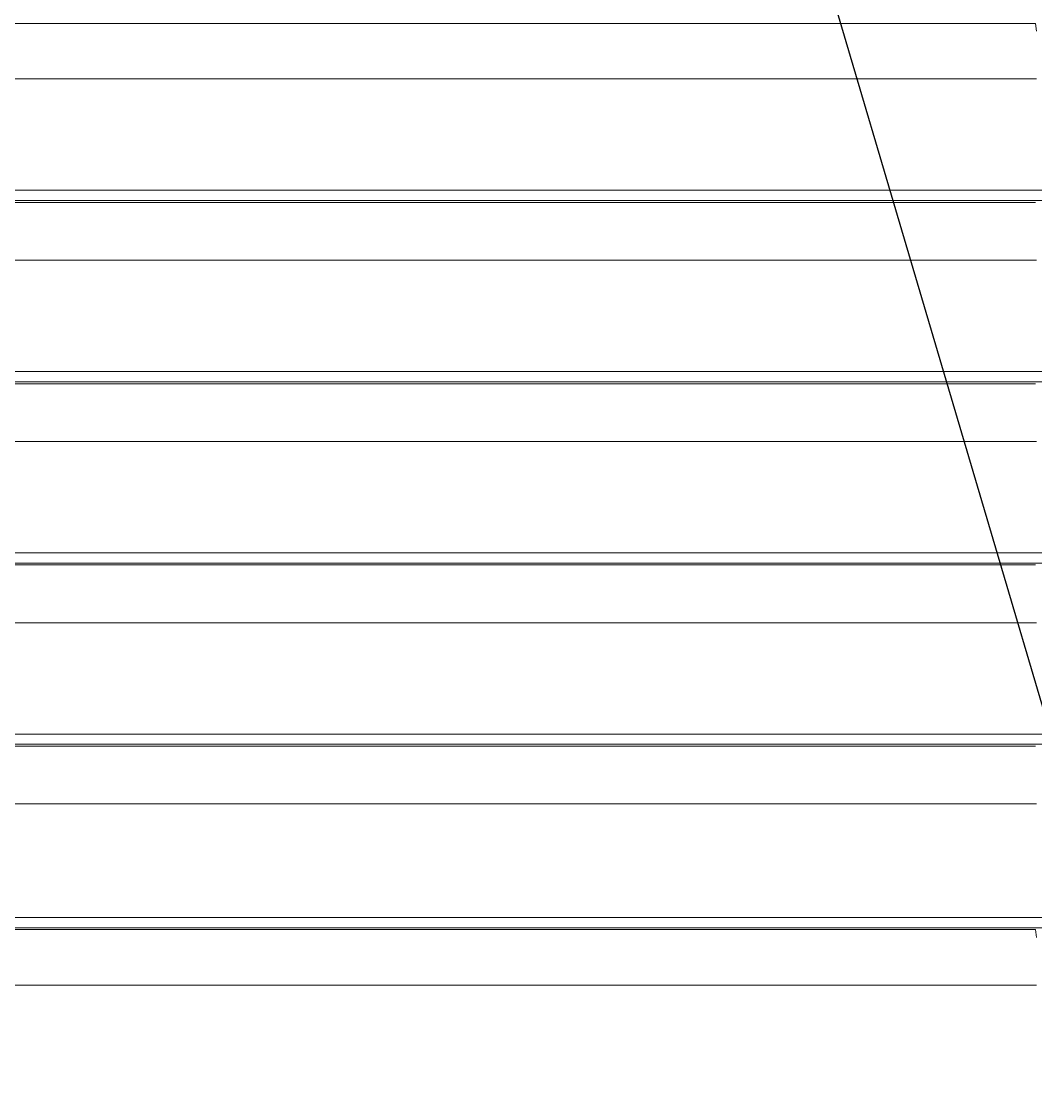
# Model space of a CAD drawing. Header units: inches. Extents: x 3778 to 56227, y -16914 to 35091.
# Drawn here: x 35246.3 to 35333.4, y -13452.3 to -13360 of the extents above; entities that cross this region are included whole.
import ezdxf

# ---------------------------------------------------------------- set-up
doc = ezdxf.new("R2010")
doc.units = ezdxf.units.IN
doc.header["$LTSCALE"] = 100
doc.header["$MEASUREMENT"] = 0
doc.layers.add('06-FUR', color=6, linetype='Continuous')
doc.layers.add('2-con', color=2, linetype='Continuous')
doc.layers.add('mark-B', color=2, linetype='Continuous', lineweight=20)

# ---------------------------------------------------------------- blocks, each defined once
blk = doc.blocks.new('cjscjdeh')
at = {"layer": '06-FUR', "color": 8}
blk.add_line((143035.183, 67904.885), (143281.85, 67069.885), dxfattribs=at)
blk = doc.blocks.new('무풍1way 일반')
at = {"layer": 'mark-B'}
for p, q in [((204.956, -99.253), (308.238, -99.253)), ((205.056, -104.024), (204.972, -103.351)), ((-370.922, -104.189), (370.922, -104.189)), ((371.108, -104.024), (205.056, -104.024)), ((370.922, -105.072), (-370.922, -105.072)), ((204.956, -114.817), (308.238, -114.817)), ((-368.136, -119.939), (368.136, -119.939)), ((368.323, -119.773), (205.054, -119.773)), ((368.136, -120.823), (-368.136, -120.823)), ((204.956, -130.381), (308.238, -130.381)), ((-365.384, -135.503), (365.384, -135.503)), ((365.57, -135.337), (205.054, -135.337)), ((365.384, -136.387), (-365.384, -136.387)), ((204.956, -145.945), (308.238, -145.945)), ((-362.631, -151.067), (362.631, -151.067)), ((362.818, -150.901), (205.054, -150.901)), ((362.631, -151.951), (-362.631, -151.951)), ((204.956, -161.509), (308.238, -161.509)), ((-359.878, -166.631), (359.878, -166.631)), ((360.065, -166.465), (205.054, -166.465)), ((359.878, -167.515), (-359.878, -167.515)), ((204.956, -177.073), (308.238, -177.073)), ((205.056, -181.844), (204.972, -181.171)), ((357.344, -181.844), (205.056, -181.844))]:
    blk.add_line(p, q, dxfattribs=at)
blk = doc.blocks.new('dpdjzjs')
at = {"layer": 'mark-B', "rotation": 180}
blk.add_blockref('무풍1way 일반', (171509.31, 88288.448), dxfattribs=at)

msp = doc.modelspace()

# ---------------------------------------------------------------- block references
msp.add_blockref('cjscjdeh', (-107842.967, -80843.836))
at = {"layer": '2-con'}
msp.add_blockref('dpdjzjs', (-135970.865, -101830.442), dxfattribs=at)

doc.saveas('drawing.dxf')
